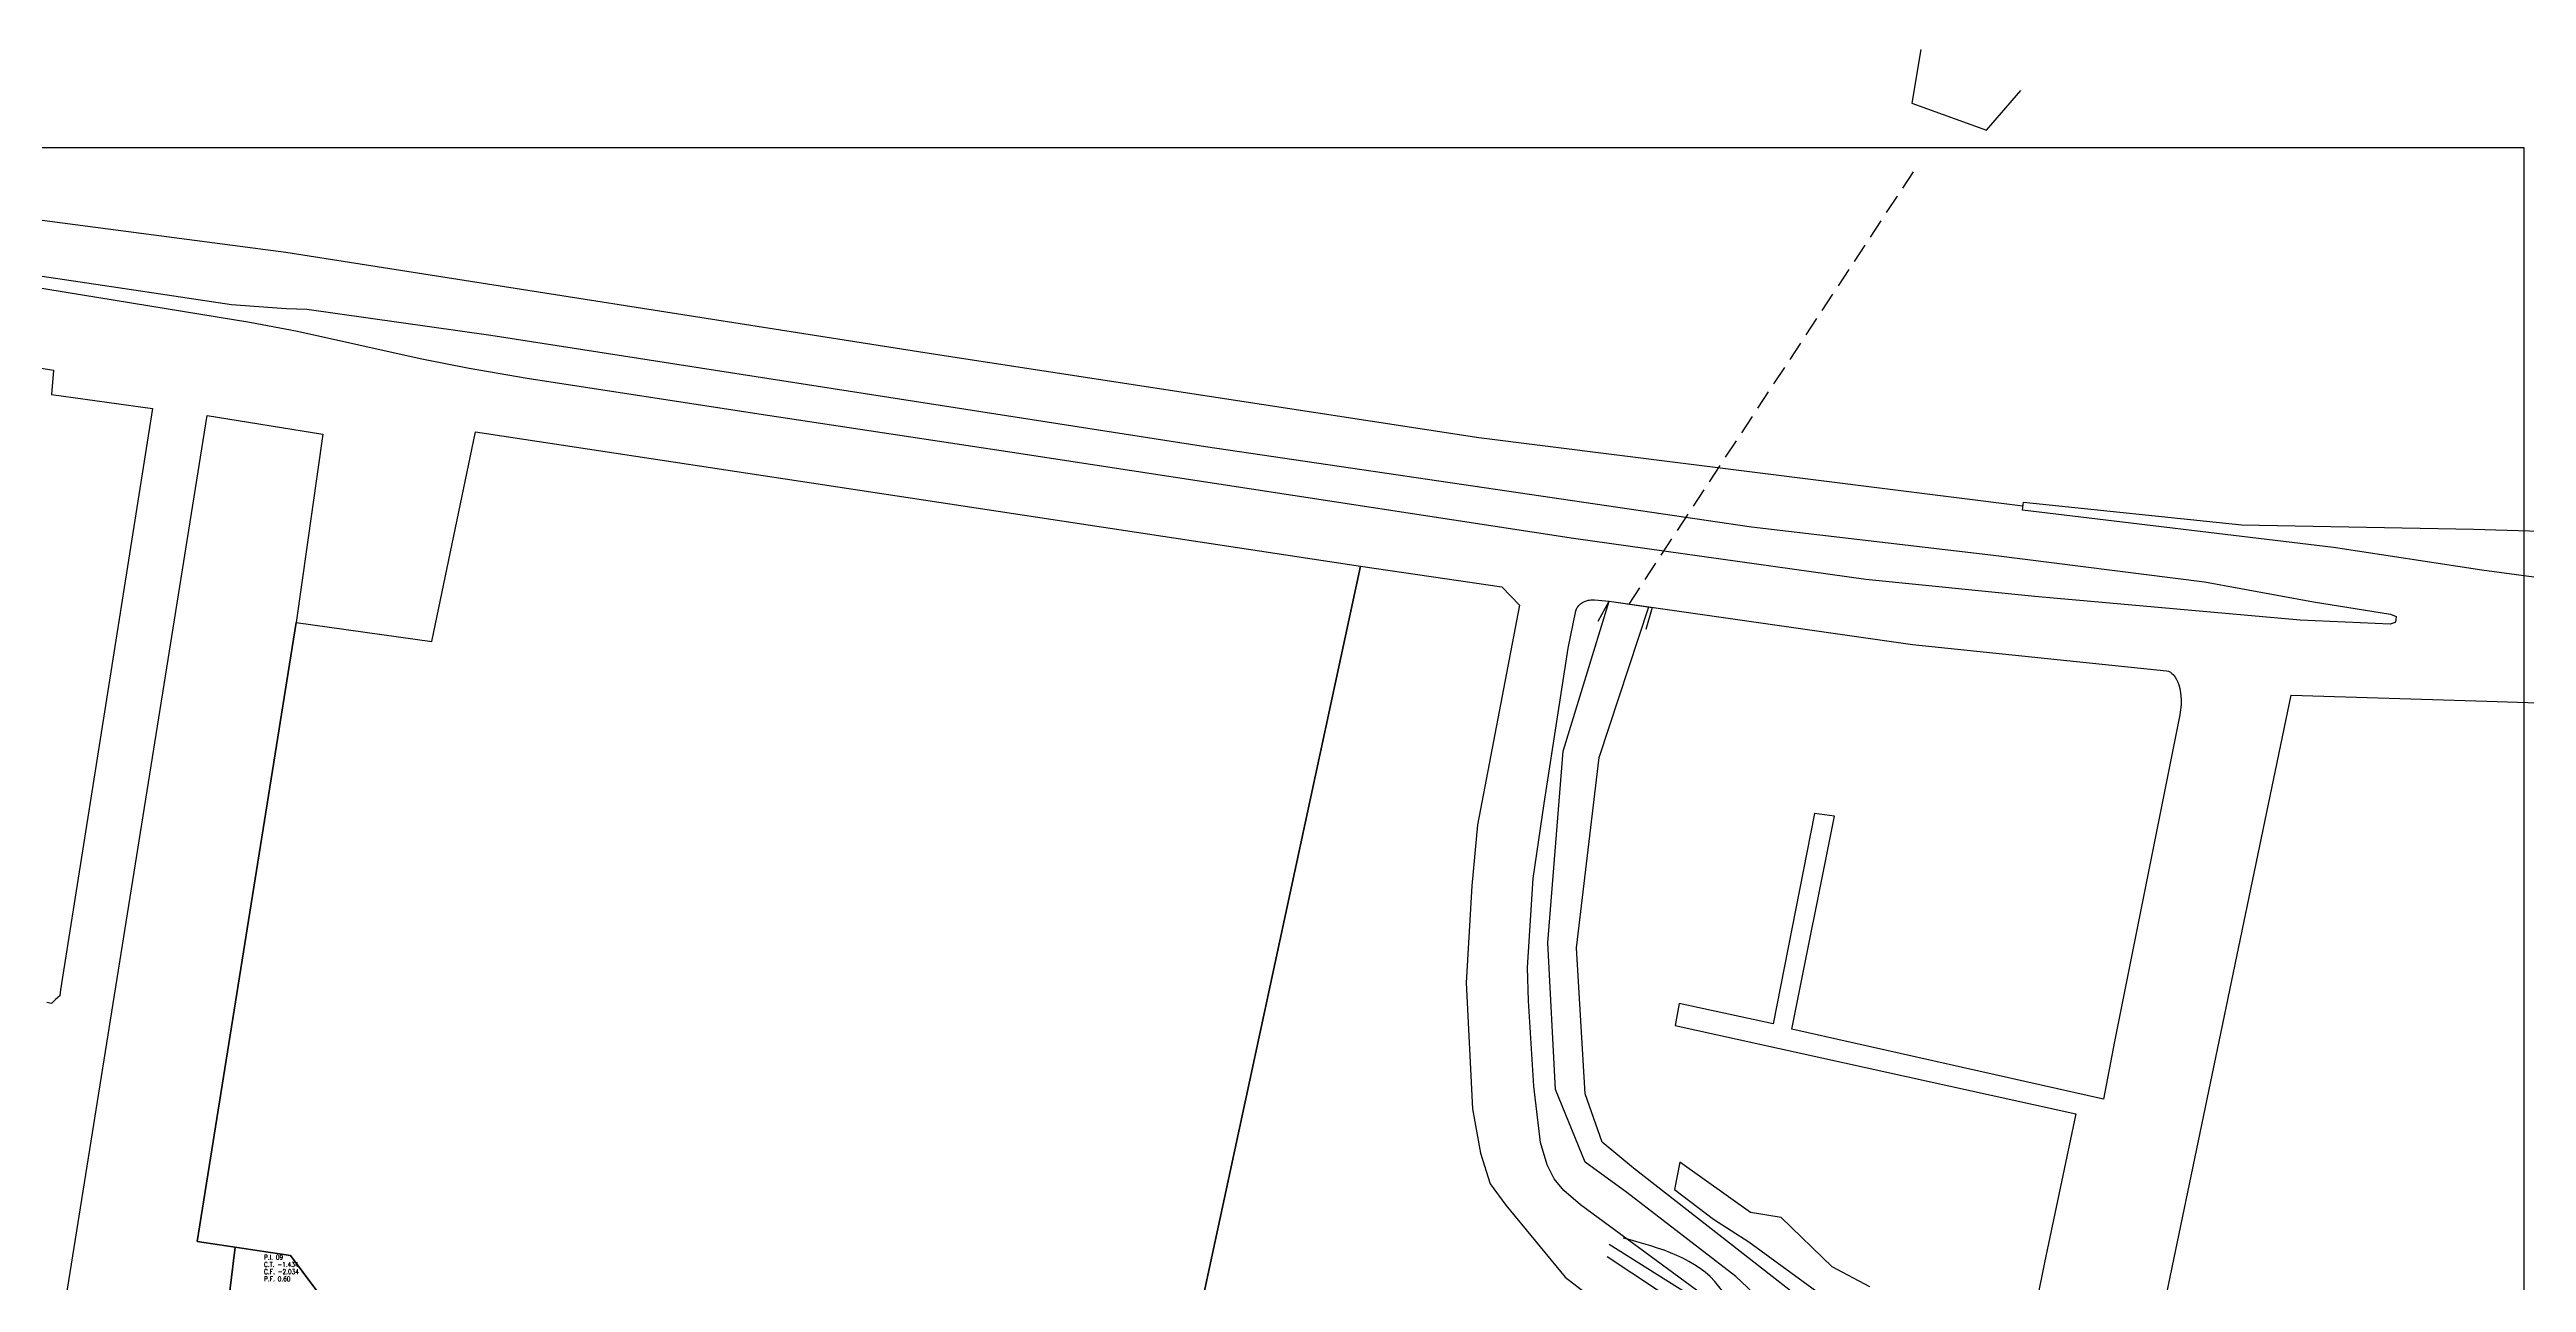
# Model space of a CAD drawing. Extents: x -6997814 to 14282083, y -16 to 289481930.
# Drawn here: x 362353.6 to 362765.9, y 7352652.4 to 7352857.5 of the extents above; entities that cross this region are included whole.
import ezdxf

# ---------------------------------------------------------------- set-up
doc = ezdxf.new("R2010")
doc.units = 0
doc.header["$LTSCALE"] = 6.5
doc.linetypes.add('DASHED', pattern=[0.75, 0.5, -0.25])
for name, color, linetype in [('AL-ESGOTO', 30, 'CONTINUOUS'), ('ALINHA-DEF', 7, 'CONTINUOUS'), ('Córrego', 170, 'CONTINUOUS'), ('EIXO-RIO-INV', 9, 'DASHED'), ('GUIA', 7, 'CONTINUOUS'), ('JARDIM', 2, 'CONTINUOUS'), ('MARGEM', 130, 'CONTINUOUS'), ('PONTE', 3, 'CONTINUOUS'), ('PS_PONTOS_IDENTIFICACAO_TXT', 7, 'CONTINUOUS'), ('QUADRA-DEF', 7, 'CONTINUOUS'), ('T_Ptos', 7, 'CONTINUOUS')]:
    doc.layers.add(name, color=color, linetype=linetype)
doc.styles.add('ROMANS', font='romans.shx')
picture_1 = doc.add_image_def('image1.ecw', size_in_pixel=(49668, 39849))

msp = doc.modelspace()

# ---------------------------------------------------------------- linework, layer by layer
at = {"layer": 'AL-ESGOTO'}
msp.add_lwpolyline([(362625.38988, 7352648.37357), (362612.87449, 7352656.59312)], dxfattribs=at)
at = {"layer": 'ALINHA-DEF'}
msp.add_lwpolyline([(362682.09428, 7352781.5404), (362591.55417, 7352792.8904), (362501.10406, 7352806.7604), (362392.99393, 7352823.7404), (362320.70384, 7352833.2304), (362187.70367, 7352854.0004), (362173.95366, 7352855.5704)], dxfattribs=at)
at = {"layer": 'Córrego'}
msp.add_spline([(362669.70914, 7352629.35015), (362666.6859, 7352631.89631), (362662.20199, 7352632.86385), (362656.13334, 7352634.02158), (362650.46051, 7352638.07845), (362647.95977, 7352642.19227), (362640.28277, 7352644.60264), (362634.70577, 7352647.29286), (362631.4957, 7352651.68923), (362615.54004, 7352659.73947)], degree=3, dxfattribs=at)
at = {"layer": 'EIXO-RIO-INV'}
msp.add_lwpolyline([(362616.5342, 7352765.2504), (362663.86425, 7352837.1705)], dxfattribs=at)
at = {"layer": 'GUIA', "elevation": -2.359}
msp.add_lwpolyline([(362613.25016, 7352658.73291), (362632.52043, 7352646.58874), (362641.61071, 7352640.43337), (362655.02201, 7352631.26188), (362659.75493, 7352629.24401), (362665.1433, 7352627.81361), (362670.80177, 7352629.28582)], dxfattribs=at)
at = {"layer": 'JARDIM'}
msp.add_lwpolyline([(362333.39385, 7352822.6504), (362368.7839, 7352817.3604), (362383.92392, 7352815.1004), (362393.02393, 7352814.4504), (362396.48393, 7352814.3504), (362427.06397, 7352809.9804), (362546.03411, 7352791.4904), (362636.89423, 7352778.0904), (362677.21428, 7352773.3804), (362712.32432, 7352768.9504), (362730.44434, 7352765.6304), (362743.29436, 7352763.5604), (362744.23436, 7352763.1604), (362744.17436, 7352762.6504), (362744.08436, 7352762.3704), (362744.05436, 7352762.2004), (362743.22436, 7352761.8804), (362728.26434, 7352762.5904), (362684.09428, 7352766.5004), (362684.09428, 7352766.5004), (362655.93425, 7352769.3104), (362607.30419, 7352776.1604), (362513.87408, 7352790.4804), (362471.67402, 7352796.8304), (362433.14398, 7352802.7604), (362423.47397, 7352804.4604), (362415.35396, 7352806.0804), (362394.89393, 7352810.5904), (362386.99392, 7352812.0804), (362336.33386, 7352820.3504)], dxfattribs=at)
msp.add_lwpolyline([(362788.77441, 7352776.7904), (362805.34443, 7352777.3004), (362823.73445, 7352779.3304), (362824.65445, 7352779.3304), (362824.65445, 7352778.5204), (362823.02445, 7352775.2704), (362816.21444, 7352769.6804), (362813.16444, 7352768.8604), (362810.93444, 7352768.5604), (362794.77442, 7352767.6404), (362786.34441, 7352767.6404), (362775.77439, 7352768.5604), (362758.49437, 7352770.9004), (362733.80434, 7352774.6604), (362682.00428, 7352780.9004), (362682.17428, 7352782.1804), (362718.55432, 7352778.4204), (362757.07437, 7352777.7004), (362788.77441, 7352776.7904)], close=True, dxfattribs=at)
at = {"layer": 'MARGEM'}
for points in [[(362663.15429, 7352628.2302), (362655.63428, 7352633.2702), (362634.29425, 7352653.3202), (362616.17422, 7352667.3402), (362609.21421, 7352672.3503), (362604.3142, 7352684.4403), (362603.0442, 7352708.8703), (362605.5542, 7352740.7803), (362613.2242, 7352765.7204)], [(362673.1743, 7352632.7402), (362663.61428, 7352637.4602), (362654.54427, 7352642.2302), (362617.25422, 7352671.3703), (362612.04422, 7352675.6803), (362609.21421, 7352683.7503), (362607.7942, 7352708.0503), (362611.5542, 7352739.7403), (362619.84421, 7352764.7704)]]:
    msp.add_lwpolyline(points, dxfattribs=at)
at = {"layer": 'PONTE'}
for points in [[(362665.09425, 7352857.5305), (362663.58424, 7352848.5905), (362676.02426, 7352844.1305), (362681.76427, 7352850.7205)], [(362611.4142, 7352762.3904), (362613.2242, 7352765.7204), (362620.38421, 7352764.6904), (362619.33421, 7352761.0104)]]:
    msp.add_lwpolyline(points, dxfattribs=at)
at = {"layer": 'QUADRA-DEF'}
for points in [[(362330.04385, 7352808.1004), (362354.31388, 7352804.1604), (362353.96388, 7352800.1204), (362370.7539, 7352797.8204), (362355.4739, 7352701.0402), (362355.4739, 7352701.0402), (362355.32537, 7352700.0294), (362354.65573, 7352699.4155), (362353.98608, 7352698.8017), (362353.1939, 7352698.9502)], [(362654.85427, 7352631.1502), (362608.45421, 7352665.2602), (362605.68421, 7352667.6802), (362604.09421, 7352669.5902), (362602.90421, 7352671.9203), (362601.7842, 7352675.6503), (362600.7142, 7352685.0203), (362599.7942, 7352699.2003), (362599.6442, 7352704.7403), (362600.58419, 7352719.5703), (362602.42419, 7352732.0703), (362606.39419, 7352757.9204), (362607.70419, 7352764.1104), (362607.75419, 7352764.3004), (362607.85419, 7352764.5404), (362607.92419, 7352764.6604), (362607.99419, 7352764.7804), (362608.16419, 7352765.0004), (362608.29419, 7352765.1304), (362608.46419, 7352765.2804), (362608.76419, 7352765.4904), (362608.88419, 7352765.5604), (362609.1342, 7352765.6804), (362609.4342, 7352765.7904), (362609.7042, 7352765.8704), (362609.9442, 7352765.9204), (362610.1842, 7352765.9504), (362610.4442, 7352765.9804), (362610.7942, 7352765.9804), (362613.2242, 7352765.7204), (362619.84421, 7352764.7704), (362663.72426, 7352758.5104), (362705.97431, 7352754.1604), (362706.30431, 7352754.0704), (362706.64431, 7352753.9004), (362706.89431, 7352753.7204), (362707.12431, 7352753.5004), (362707.45432, 7352753.0904), (362707.67432, 7352752.7204), (362707.89432, 7352752.2604), (362708.04432, 7352751.8304), (362708.22432, 7352751.1904), (362708.34432, 7352750.4904), (362708.39432, 7352750.0004), (362708.43432, 7352749.2804), (362708.42432, 7352748.6504), (362708.37432, 7352748.0404), (362708.33432, 7352747.6704), (362708.20432, 7352746.8304), (362697.33431, 7352692.4603), (362695.52431, 7352682.8703), (362643.64425, 7352694.5303), (362650.73425, 7352729.9703), (362647.38425, 7352730.3803), (362640.53425, 7352695.3903), (362624.89423, 7352698.7903), (362624.19423, 7352695.1403), (362690.91431, 7352680.4003), (362685.69431, 7352655.6502), (362685.69431, 7352655.6502), (362681.62431, 7352635.6002)], [(362702.27433, 7352632.4502), (362726.74434, 7352750.0704), (362759.29438, 7352749.0804), (362767.86439, 7352748.8204)], [(362656.60427, 7352651.6302), (362650.33427, 7352654.9702), (362641.86425, 7352663.1602), (362636.74425, 7352663.9702), (362624.98423, 7352672.3803), (362624.11423, 7352667.8003), (362630.57424, 7352662.8602), (362636.45425, 7352659.0902), (362649.02426, 7352649.9602)]]:
    msp.add_lwpolyline(points, dxfattribs=at)
for points in [[(362394.71394, 7352762.2003), (362378.21394, 7352659.1502), (362384.54395, 7352658.2202), (362381.75395, 7352635.4802), (362370.79395, 7352572.5201), (362344.63391, 7352576.6201), (362379.89392, 7352796.6304), (362399.14394, 7352793.5504), (362394.71394, 7352762.2003)], [(362394.71394, 7352762.2003), (362417.26397, 7352759.0203), (362424.53397, 7352793.9004), (362571.82415, 7352771.5704), (362536.69414, 7352608.4402), (362559.21417, 7352574.4701), (362531.03414, 7352560.5601), (362497.16409, 7352615.0402), (362458.71405, 7352591.1201), (362439.40402, 7352595.5301), (362393.75396, 7352656.8602), (362378.21394, 7352659.1502), (362394.71394, 7352762.2003)], [(362571.82415, 7352771.5704), (362595.33418, 7352768.1404), (362598.30418, 7352765.0604), (362591.30418, 7352728.4903), (362590.34418, 7352718.3703), (362589.43418, 7352702.2403), (362590.45419, 7352681.2603), (362591.82419, 7352673.8503), (362593.40419, 7352668.7502), (362596.0242, 7352665.1902), (362605.90421, 7352653.2502), (362617.51423, 7352644.2802), (362624.37424, 7352640.6302), (362636.84425, 7352628.5902), (362644.67426, 7352633.0202), (362651.20427, 7352627.5802), (362658.27428, 7352613.4402), (362651.61428, 7352609.0202), (362646.13427, 7352616.5202), (362564.26418, 7352566.8501), (362536.69414, 7352608.4402), (362571.82415, 7352771.5704)], [(362398.42398, 7352568.4901), (362372.34395, 7352572.2501), (362384.46395, 7352639.7702), (362382.31395, 7352640.0802), (362384.54395, 7352658.2202), (362393.75396, 7352656.8602), (362398.14396, 7352650.9602), (362396.53396, 7352650.3302), (362437.82402, 7352593.8001), (362452.08404, 7352590.5401), (362441.93403, 7352584.7301), (362431.21402, 7352578.7101), (362433.02402, 7352567.4701), (362417.414, 7352567.7301), (362398.42398, 7352568.4901)]]:
    msp.add_lwpolyline(points, close=True, dxfattribs=at)

# ---------------------------------------------------------------- texts
at = {"layer": 'PS_PONTOS_IDENTIFICACAO_TXT', "style": 'ROMANS', "width": 0.8}
for s, p in [('C.T. -1.434', (362389.33013, 7352654.95336)), ('C.F. -2.034', (362389.33013, 7352653.75336)), ('P.I. 09', (362389.33013, 7352656.15336)), ('P.F. 0.60', (362389.33013, 7352652.55336))]:
    msp.add_text(s, height=0.8, dxfattribs=at).set_placement(p)

# ---------------------------------------------------------------- pictures from other files: only their frames are drawn
at = {"layer": 'T_Ptos'}
image = msp.add_image(picture_1, insert=(362075.72988, 7352287.82708), size_in_units=(689.73754, 553.38147), dxfattribs=dict(at, fade=70))
image.dxf.flags = 15

doc.saveas('drawing.dxf')
